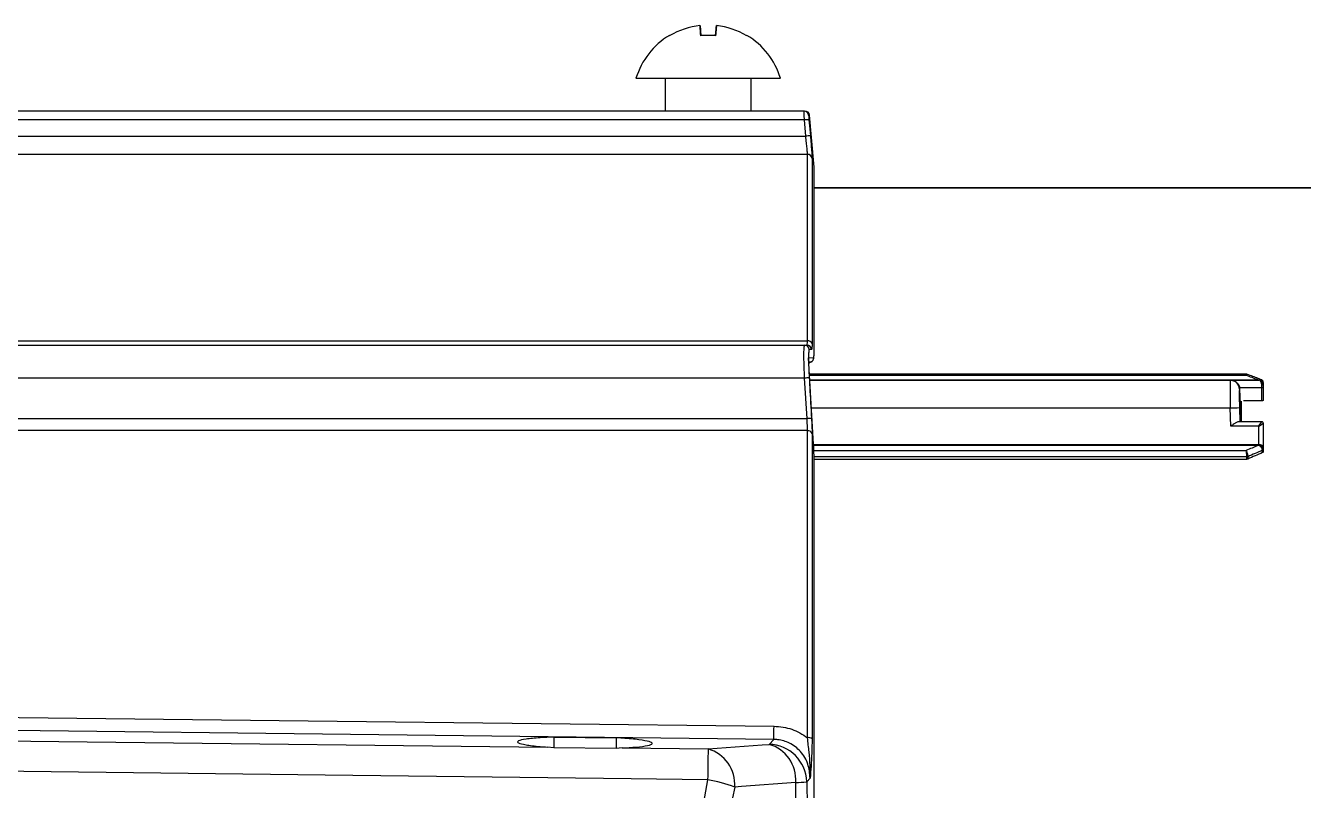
# Model space of a CAD drawing. Extents: x 8 to 113, y 1 to 87.
# Drawn here: x 22.135 to 26.31, y 37.399 to 39.897 of the extents above; entities that cross this region are included whole.
import ezdxf

# ---------------------------------------------------------------- set-up
doc = ezdxf.new("R2010")
doc.units = 0
doc.header["$MEASUREMENT"] = 0
doc.layers.add('OBJECT', color=7, linetype='CONTINUOUS')

msp = doc.modelspace()

# ---------------------------------------------------------------- linework, layer by layer
at = {"layer": 'OBJECT'}
for p, q in [((24.3384, 39.8968), (24.3408, 39.8638)), ((24.3408, 39.8638), (24.3384, 39.8967)), ((24.3895, 39.8638), (24.3919, 39.8968)), ((24.3919, 39.8967), (24.3895, 39.8638)), ((24.2394, 39.8638), (24.2394, 39.8638)), ((24.3408, 39.8638), (24.3408, 39.8638)), ((24.3895, 39.8638), (24.3895, 39.8638)), ((24.4909, 39.8638), (24.4909, 39.8638)), ((24.2247, 39.7246), (24.2247, 39.6177)), ((24.5057, 39.6177), (24.5057, 39.7246)), ((24.6785, 39.6177), (20.2536, 39.6177)), ((24.6796, 39.5885), (20.3809, 39.5885)), ((24.6841, 39.5356), (24.6796, 39.5885)), ((24.711, 39.434), (24.6962, 39.6041)), ((20.4706, 39.5356), (24.6841, 39.5356)), ((24.6895, 39.4763), (20.4706, 39.4763)), ((24.6895, 38.8677), (24.6895, 39.4763)), ((24.7045, 39.4628), (24.7045, 38.8574)), ((24.711, 38.8297), (24.711, 39.434)), ((24.7111, 38.8287), (24.7111, 39.4327)), ((27.2832, 39.3671), (24.7111, 39.3671)), ((24.7111, 39.3671), (27.2832, 39.3671)), ((20.6255, 38.8527), (24.6804, 38.8527)), ((20.7706, 38.8677), (24.6895, 38.8677)), ((24.6804, 38.8527), (24.6879, 38.8527)), ((24.6932, 38.8121), (24.7096, 38.8126)), ((24.7097, 38.5296), (24.6932, 38.8121)), ((24.6942, 38.7946), (24.7016, 38.7983)), ((26.1248, 38.7583), (24.6964, 38.7583)), ((26.123, 38.7546), (24.6966, 38.7546)), ((24.6803, 38.7456), (20.6215, 38.7456)), ((24.688, 38.6132), (24.6803, 38.7456)), ((24.6974, 38.7398), (26.1614, 38.7398)), ((26.1614, 38.7385), (24.6975, 38.7385)), ((24.6975, 38.7384), (26.0712, 38.7384)), ((26.0712, 38.7384), (26.0727, 38.7385)), ((26.0727, 38.7385), (26.164, 38.7385)), ((26.1025, 38.7092), (26.1012, 38.7091)), ((26.174, 38.7138), (26.1019, 38.7138)), ((26.107, 38.6086), (26.1025, 38.7092)), ((26.1614, 38.7385), (26.1614, 38.7398)), ((26.1614, 38.7398), (26.1638, 38.7396)), ((26.164, 38.7385), (26.1614, 38.7385)), ((26.164, 38.7385), (26.164, 38.7385)), ((26.1659, 38.7384), (26.164, 38.7385)), ((26.174, 38.7138), (26.174, 38.7235)), ((26.174, 38.671), (26.174, 38.7138)), ((26.179, 38.7322), (26.179, 38.732)), ((26.179, 38.7314), (26.179, 38.732)), ((26.179, 38.7314), (26.179, 38.7235)), ((26.179, 38.7235), (26.179, 38.717)), ((26.179, 38.7235), (26.179, 38.7235)), ((26.179, 38.717), (26.179, 38.6744)), ((26.174, 38.671), (26.1139, 38.671)), ((24.7028, 38.6483), (26.0712, 38.6483)), ((26.0727, 38.5883), (26.0712, 38.6483)), ((26.1012, 38.6491), (26.1023, 38.6033)), ((20.7706, 38.6132), (24.688, 38.6132)), ((26.164, 38.5883), (26.0727, 38.5883)), ((26.174, 38.6033), (26.0982, 38.6033)), ((26.164, 38.5289), (26.164, 38.5883)), ((26.179, 38.5983), (26.179, 38.5214)), ((24.6895, 38.574), (20.7706, 38.574)), ((24.6895, 37.5714), (24.6895, 38.574)), ((24.7045, 38.5651), (24.7045, 37.5676)), ((24.7097, 38.529), (26.1614, 38.529)), ((26.1614, 38.5257), (24.7099, 38.5257)), ((24.7106, 38.5089), (26.123, 38.5089)), ((26.1614, 38.529), (26.164, 38.5289)), ((26.1614, 38.529), (26.1614, 38.5257)), ((26.1638, 38.5258), (26.1614, 38.5257)), ((26.164, 38.5289), (26.1659, 38.5289)), ((26.1765, 38.5095), (26.1765, 38.5098)), ((26.1765, 38.5022), (26.1765, 38.5095)), ((26.179, 38.5214), (26.179, 38.5125)), ((26.179, 38.5131), (26.179, 38.5125)), ((26.179, 38.5125), (26.179, 38.5055)), ((26.1257, 38.4884), (24.711, 38.4884)), ((24.711, 36.8377), (24.711, 38.4851)), ((24.7111, 36.8376), (24.7111, 38.4843)), ((24.7111, 38.4806), (26.1257, 38.4806)), ((26.1257, 38.4884), (26.1257, 38.4884)), ((26.1257, 38.4806), (26.1257, 38.4884)), ((26.1282, 38.489), (26.1282, 38.4889)), ((26.1282, 38.4889), (26.1282, 38.4811)), ((23.8608, 37.5388), (23.8401, 37.5407)), ((23.8605, 37.5735), (23.8608, 37.5388)), ((23.8605, 37.5735), (24.0644, 37.5711)), ((24.0641, 37.5365), (23.8608, 37.5388)), ((24.0644, 37.5711), (24.0641, 37.5365)), ((24.5641, 37.5497), (24.5794, 37.5656)), ((24.0838, 37.5379), (24.0641, 37.5365)), ((24.0838, 37.5379), (24.3648, 37.5346)), ((24.6573, 36.8377), (24.6511, 37.4252)), ((24.6983, 37.4392), (24.6872, 37.4275))]:
    msp.add_line(p, q, dxfattribs=at)
at = {"layer": 'OBJECT', "flags": 128}
for points in [[(24.3384, 39.8968), (24.3385, 39.895), (24.3387, 39.8925), (24.3389, 39.8894), (24.3392, 39.8856), (24.3395, 39.8811), (24.3399, 39.876), (24.3404, 39.8702), (24.3408, 39.8638)], [(24.3408, 39.8638), (24.3404, 39.8702), (24.3399, 39.8759), (24.3395, 39.8811), (24.3392, 39.8855), (24.3389, 39.8894), (24.3387, 39.8925), (24.3385, 39.895), (24.3384, 39.8967)], [(24.3895, 39.8638), (24.39, 39.8702), (24.3904, 39.876), (24.3908, 39.8811), (24.3911, 39.8856), (24.3914, 39.8894), (24.3916, 39.8925), (24.3918, 39.895), (24.3919, 39.8968)], [(24.3919, 39.8967), (24.3918, 39.895), (24.3916, 39.8925), (24.3914, 39.8894), (24.3911, 39.8855), (24.3908, 39.8811), (24.3904, 39.8759), (24.39, 39.8702), (24.3895, 39.8638)], [(24.2394, 39.8638), (24.2391, 39.8642), (24.2388, 39.8645), (24.2387, 39.8647), (24.2387, 39.8648), (24.2387, 39.8647), (24.2388, 39.8645), (24.2391, 39.8642), (24.2394, 39.8638)], [(24.4909, 39.8638), (24.4912, 39.8642), (24.4915, 39.8645), (24.4916, 39.8647), (24.4916, 39.8648), (24.4916, 39.8647), (24.4915, 39.8645), (24.4912, 39.8642), (24.4909, 39.8638)], [(24.1292, 39.7247), (24.131, 39.7247), (24.1457, 39.7247), (24.1742, 39.7247), (24.2147, 39.7246), (24.2647, 39.7246), (24.3209, 39.7246), (24.38, 39.7246), (24.4381, 39.7246), (24.4916, 39.7246), (24.5372, 39.7247), (24.572, 39.7247), (24.5937, 39.7247), (24.6012, 39.7247), (24.6012, 39.7247)], [(24.6945, 39.5894), (24.6971, 39.5595), (24.6991, 39.5365)], [(26.179, 38.717), (26.1789, 38.7164), (26.1786, 38.7158), (26.1782, 38.7152), (26.1775, 38.7148), (26.1768, 38.7144), (26.1759, 38.7141), (26.175, 38.7139), (26.174, 38.7138)], [(26.164, 38.5289), (26.164, 38.5285), (26.164, 38.5281), (26.1639, 38.5277), (26.1639, 38.5273), (26.1639, 38.5269), (26.1639, 38.5265), (26.1638, 38.5262), (26.1638, 38.5258)], [(20.4706, 37.6565), (20.5779, 37.6552), (21.0739, 37.6495), (23.0578, 37.6267), (24.5802, 37.6092)], [(24.5794, 37.5656), (23.2885, 37.5808), (21.9975, 37.596), (20.4699, 37.6139)], [(20.5978, 37.5784), (21.0449, 37.5732), (22.3359, 37.5582), (23.8401, 37.5407)], [(24.3648, 37.5346), (24.5413, 37.548), (24.5641, 37.5497)], [(24.3634, 37.4342), (24.1134, 37.4372), (23.1135, 37.4493), (19.6219, 37.4916)], [(24.6511, 37.4252), (24.4745, 37.4118), (24.4518, 37.4101)]]:
    msp.add_lwpolyline(points, dxfattribs=at)
at = {"layer": 'OBJECT'}
for centre, radius, start, end in [((24.3651, 39.6513), 0.2469, 96.2166, 120.6029), ((24.3652, 39.6512), 0.247, 59.3975, 83.7831), ((24.3652, 39.653), 0.2466, 120.8571, 163.1157), ((24.3652, 39.5556), 0.3092, 85.4883, 94.5117), ((24.3652, 39.5554), 0.3093, 85.4894, 94.5106), ((24.3652, 39.653), 0.2466, 16.8843, 59.1429), ((24.6785, 39.6027), 0.015, 4.9402, 89.999), ((24.6959, 39.4413), 0.1481, 90.5466, 96.3394), ((24.6812, 39.6027), 0.015, 5.5299, 90), ((24.7005, 39.3882), 0.1483, 90.5466, 96.3338), ((24.6896, 39.4614), 0.0149, 5.5521, 90.4359), ((24.6961, 39.4327), 0.015, 0, 5), ((24.6804, 38.8377), 0.015, 3.5554, 89.9522), ((24.6878, 38.8377), 0.015, 3.6722, 89.9567), ((24.6909, 38.8538), 0.014, 14.6539, 95.7895), ((24.6947, 38.8116), 0.015, 297.4162, 3.8067), ((24.6983, 38.4985), 0.2478, 90.722, 94.1811), ((26.0712, 38.7084), 0.03, 1.4049, 89.9903), ((26.1665, 38.7395), 0.00271, 177.3106, 200.6443), ((26.1653, 38.7332), 0.00619, 80.1546, 84.8948), ((26.1638, 38.7368), 0.00442, 35.3171, 46.6072), ((26.1752, 39.8322), 1.1087, 269.9381, 270.1964), ((25.9079, 45.5547), 6.9083, 271.35405, 271.6028), ((24.7055, 38.3654), 0.2484, 90.593, 94.0428), ((26.174, 38.5983), 0.005, 359.9916, 90.0051), ((24.6914, 38.5602), 0.0139, 20.5772, 97.9217), ((26.166, 38.5171), 0.00889, 87.9679, 91.2373), ((26.1797, 38.5155), 0.0159, 140.6334, 143.9963), ((26.1752, 38.5134), 0.0038, 289.8675, 354.8648), ((26.1755, 38.5129), 0.00355, 286.9649, 354.6458), ((26.1256, 38.4951), 0.00669, 270.4577, 292.4388), ((26.1257, 38.495), 0.00665, 269.7191, 291.7685), ((21.1766, 37.6426), 3.4038, 358.7043, 359.4386), ((24.5313, 37.4342), 0.1201, 355.7129, 74.1488), ((24.5616, 37.4241), 0.1256, 1.542, 88.8705), ((24.6926, 37.5522), 0.0194, 52.305, 99.0485), ((37.0924, 37.3037), 12.7297, 178.96086, 179.4128), ((24.332, 37.419), 0.1201, 355.7129, 74.1488), ((24.2724, 36.9266), 0.5157, 69.6411, 79.8339), ((24.644, 37.8209), 0.3957, 271.0193, 276.2635), ((27.4641, 36.8177), 3.07, 168.8753, 179.6267)]:
    msp.add_arc(centre, radius, start, end, dxfattribs=at)
for centre, major_axis, ratio, start_param, end_param in [((26.4218, 36.8172), (4.3756, -2.0931), 0.342761, 1.792079, 1.800749), ((26.0727, 38.6484), (-0.0015, 0.09), 0.016476, 0.000876, 1.571672), ((26.1026, 38.6491), (-0.0015, 0.06), 0.024706, 0.000537, 1.571333), ((26.0725, 38.7085), (0.0222, -0.0206), 0.979449, 0.784707, 0.939596), ((26.164, 38.7235), (0, 0.015), 0.666666, 4.710325, 6.281121), ((26.164, 38.7235), (0.0106, -0.0106), 0.999236, 0.784777, 2.355573), ((26.1961, 36.8172), (-0.0631, 2.55), 0.024657, 0.756928, 0.794814), ((26.164, 38.5883), (0.01, 0.015), 0.000529, 4.711595, 6.282391), ((26.164, 38.5883), (0.015, 0.01), 0.000794, 4.71186, 6.282656), ((26.4218, 36.8172), (4.3756, 2.0931), 0.342761, 1.467042, 1.475711), ((26.4293, 36.808), (4.3769, 2.0783), 0.341503, 1.467083, 1.477994), ((26.4518, 36.8172), (4.3598, 2.0702), 0.341503, 1.472407, 1.483368), ((27.3757, 36.8177), (0, 3.195), 0.960876, 1.376633, 1.564537)]:
    msp.add_ellipse(centre, major_axis=major_axis, ratio=ratio, start_param=start_param, end_param=end_param, dxfattribs=at)
for points, knots in [([(24.6796, 39.5885), (24.6794, 39.5919), (24.6791, 39.5986), (24.6788, 39.6075), (24.6786, 39.614), (24.6785, 39.6173), (24.6785, 39.6176), (24.6785, 39.6177)], [0, 0, 0, 0, 0.218544, 0.437092, 0.65551, 0.873728, 1, 1, 1, 1]), ([(24.6934, 39.604), (24.6934, 39.6039), (24.6934, 39.6035), (24.6936, 39.6009), (24.6939, 39.5972), (24.6942, 39.5931), (24.6944, 39.5904), (24.6945, 39.5894)], [0, 0, 0, 0, 0.217388, 0.434771, 0.652345, 0.870525, 1, 1, 1, 1]), ([(24.6953, 39.604), (24.6955, 39.604), (24.696, 39.604), (24.6943, 39.604), (24.6934, 39.604)], [0, 0, 0, 0, 0.509002, 1, 1, 1, 1]), ([(24.6895, 39.4763), (24.6895, 39.4782), (24.6893, 39.4821), (24.6881, 39.4959), (24.6864, 39.5141), (24.6849, 39.5283), (24.6841, 39.5356)], [0, 0, 0, 0, 0.2465, 0.492976, 0.740148, 1, 1, 1, 1]), ([(24.6991, 39.5365), (24.6998, 39.5278), (24.7013, 39.5105), (24.703, 39.4879), (24.7042, 39.4703), (24.7044, 39.4653), (24.7045, 39.4628)], [0, 0, 0, 0, 0.249056, 0.498133, 0.746674, 1, 1, 1, 1]), ([(24.6803, 38.7456), (24.6797, 38.7578), (24.6786, 38.7823), (24.6779, 38.8146), (24.6781, 38.8387), (24.6791, 38.8511), (24.68, 38.8523), (24.6804, 38.8527)], [0, 0, 0, 0, 0.216844, 0.433701, 0.650256, 0.866699, 1, 1, 1, 1]), ([(24.6879, 38.8527), (24.6883, 38.8533), (24.6893, 38.8546), (24.6894, 38.8632), (24.6895, 38.8677)], [0, 0, 0, 0, 0.473398, 1, 1, 1, 1]), ([(24.6953, 38.8387), (24.6947, 38.8376), (24.6936, 38.8356), (24.6929, 38.8194), (24.693, 38.7956), (24.6939, 38.7697), (24.6949, 38.7527), (24.6952, 38.7463)], [0, 0, 0, 0, 0.216835, 0.433686, 0.650167, 0.866491, 1, 1, 1, 1]), ([(24.7028, 38.8387), (24.7022, 38.8387), (24.6998, 38.8387), (24.6972, 38.8387), (24.6953, 38.8387)], [0, 0, 0, 0, 0.237767, 1, 1, 1, 1]), ([(24.7045, 38.8574), (24.7044, 38.8522), (24.7043, 38.8414), (24.7033, 38.8396), (24.7028, 38.8387)], [0, 0, 0, 0, 0.473444, 1, 1, 1, 1]), ([(24.7028, 38.7991), (24.7035, 38.7995), (24.7053, 38.8006), (24.7073, 38.8031), (24.7088, 38.8059), (24.7097, 38.8084), (24.7104, 38.8115), (24.711, 38.8176), (24.711, 38.8268), (24.7111, 38.8335)], [0, 0, 0, 0, 0.038377, 0.104776, 0.165151, 0.225298, 0.307657, 0.496494, 1, 1, 1, 1]), ([(24.7016, 38.7983), (24.6995, 38.7982), (24.697, 38.7981), (24.6944, 38.7981), (24.694, 38.7981)], [0, 0, 0, 0, 0.845701, 1, 1, 1, 1]), ([(24.7096, 38.8126), (24.71, 38.8135), (24.7108, 38.8153), (24.711, 38.8239), (24.711, 38.8291), (24.711, 38.8297)], [0, 0, 0, 0, 0.489871, 0.942612, 1, 1, 1, 1]), ([(26.123, 38.7546), (26.123, 38.7546), (26.1232, 38.7552), (26.1236, 38.7566), (26.1243, 38.7581), (26.1246, 38.7581), (26.1248, 38.7581)], [0, 0, 0, 0, 0.019683, 0.233952, 0.703452, 1, 1, 1, 1]), ([(26.1267, 38.7578), (26.1263, 38.7579), (26.1255, 38.758), (26.1242, 38.7565), (26.1233, 38.7551), (26.123, 38.7546), (26.123, 38.7546)], [0, 0, 0, 0, 0.361805, 0.787765, 0.982105, 1, 1, 1, 1]), ([(26.1267, 38.7579), (26.1261, 38.7582), (26.1254, 38.7584), (26.1247, 38.7583), (26.1247, 38.7583)], [0, 0, 0, 0, 0.977678, 1, 1, 1, 1]), ([(26.1729, 38.7402), (26.1694, 38.7416), (26.154, 38.7475), (26.1386, 38.7534), (26.1267, 38.7579)], [0, 0, 0, 0, 0.226768, 1, 1, 1, 1]), ([(24.6952, 38.7463), (24.6958, 38.7363), (24.6984, 38.6921), (24.7009, 38.648), (24.7029, 38.6138)], [0, 0, 0, 0, 0.226062, 1, 1, 1, 1]), ([(26.0727, 38.7385), (26.0727, 38.7385), (26.0763, 38.7385), (26.0829, 38.7372), (26.0908, 38.7326), (26.096, 38.7272), (26.0991, 38.7223), (26.101, 38.7178), (26.1016, 38.7151), (26.1019, 38.7138)], [0, 0, 0, 0, 0.004726, 0.291699, 0.519014, 0.681363, 0.790146, 0.895019, 1, 1, 1, 1]), ([(26.1638, 38.7396), (26.1645, 38.7396), (26.1651, 38.7395), (26.1658, 38.7394), (26.1658, 38.7394)], [0, 0, 0, 0, 0.973019, 1, 1, 1, 1]), ([(26.1658, 38.7394), (26.1659, 38.7395), (26.166, 38.7397), (26.1665, 38.7399), (26.1668, 38.74), (26.1669, 38.74)], [0, 0, 0, 0, 0.264464, 0.86603, 1, 1, 1, 1]), ([(26.1659, 38.7384), (26.1659, 38.7384), (26.1658, 38.7384), (26.1658, 38.7386), (26.1658, 38.7391), (26.1658, 38.7394)], [0, 0, 0, 0, 0.127334, 0.466784, 1, 1, 1, 1]), ([(26.1663, 38.7393), (26.1662, 38.739), (26.1661, 38.7386), (26.166, 38.7384), (26.1659, 38.7384), (26.1659, 38.7384)], [0, 0, 0, 0, 0.531763, 0.875867, 1, 1, 1, 1]), ([(26.1674, 38.7394), (26.1673, 38.7394), (26.1671, 38.7394), (26.1668, 38.7394), (26.1666, 38.7394), (26.1665, 38.7394), (26.1664, 38.7394), (26.1663, 38.7393), (26.1663, 38.7393), (26.1663, 38.7393), (26.1663, 38.7393)], [0, 0, 0, 0, 0.330544, 0.552381, 0.701728, 0.802975, 0.904005, 0.945448, 0.979445, 1, 1, 1, 1]), ([(26.1669, 38.74), (26.1684, 38.7404), (26.1707, 38.741), (26.1723, 38.7403), (26.1728, 38.74)], [0, 0, 0, 0, 0.672939, 1, 1, 1, 1]), ([(26.1674, 38.7394), (26.1686, 38.739), (26.1713, 38.7381), (26.1748, 38.7352), (26.1777, 38.731), (26.1788, 38.7269), (26.179, 38.7244), (26.179, 38.7236), (26.179, 38.7235)], [0, 0, 0, 0, 0.174003, 0.393152, 0.63005, 0.892567, 0.989995, 1, 1, 1, 1]), ([(26.179, 38.732), (26.1787, 38.7331), (26.1783, 38.7354), (26.1757, 38.7379), (26.1721, 38.7394), (26.169, 38.7394), (26.1674, 38.7394)], [0, 0, 0, 0, 0.242438, 0.48457, 0.734509, 1, 1, 1, 1]), ([(26.1788, 38.7322), (26.1788, 38.7328), (26.1788, 38.7346), (26.1772, 38.7373), (26.175, 38.7395), (26.1733, 38.74), (26.1728, 38.7401)], [0, 0, 0, 0, 0.15579, 0.497585, 0.844768, 1, 1, 1, 1]), ([(26.179, 38.6744), (26.1789, 38.674), (26.1788, 38.6733), (26.178, 38.6722), (26.1767, 38.6715), (26.1753, 38.671), (26.1744, 38.671), (26.174, 38.671)], [0, 0, 0, 0, 0.2151321, 0.4302505, 0.6452442, 0.8599419, 1, 1, 1, 1]), ([(24.6895, 38.574), (24.6895, 38.5797), (24.6893, 38.5915), (24.6884, 38.6058), (24.688, 38.6132)], [0, 0, 0, 0, 0.486978, 1, 1, 1, 1]), ([(24.7029, 38.6138), (24.7033, 38.6051), (24.7043, 38.5873), (24.7044, 38.5726), (24.7045, 38.5651)], [0, 0, 0, 0, 0.488653, 1, 1, 1, 1]), ([(26.0982, 38.6032), (26.0976, 38.6032), (26.0957, 38.6031), (26.0908, 38.6007), (26.0829, 38.5957), (26.0763, 38.5909), (26.0727, 38.5883), (26.0727, 38.5883)], [0, 0, 0, 0, 0.101375, 0.315487, 0.61529, 0.993765, 1, 1, 1, 1]), ([(24.711, 38.4851), (24.711, 38.4917), (24.7109, 38.5051), (24.7101, 38.5213), (24.7097, 38.5296)], [0, 0, 0, 0, 0.491582, 1, 1, 1, 1]), ([(26.123, 38.5089), (26.123, 38.5089), (26.1233, 38.5083), (26.1242, 38.5063), (26.1256, 38.5026), (26.1269, 38.4976), (26.1279, 38.4928), (26.1281, 38.4902), (26.1282, 38.489)], [0, 0, 0, 0, 0.00946, 0.112281, 0.337633, 0.559589, 0.779763, 1, 1, 1, 1]), ([(26.1257, 38.4884), (26.1256, 38.4897), (26.1256, 38.4923), (26.125, 38.4973), (26.1243, 38.5023), (26.1236, 38.5062), (26.1232, 38.5082), (26.123, 38.5089), (26.123, 38.5089)], [0, 0, 0, 0, 0.2202414, 0.4404072, 0.6623728, 0.8877169, 0.9905468, 1, 1, 1, 1]), ([(26.1658, 38.526), (26.1658, 38.526), (26.1651, 38.5259), (26.1645, 38.5259), (26.1638, 38.5258)], [0, 0, 0, 0, 0.026966, 1, 1, 1, 1]), ([(26.1658, 38.526), (26.1658, 38.5265), (26.1658, 38.5273), (26.1658, 38.5283), (26.1659, 38.5288), (26.1659, 38.5289)], [0, 0, 0, 0, 0.533246, 0.872741, 1, 1, 1, 1]), ([(26.1669, 38.5248), (26.1666, 38.525), (26.1663, 38.5253), (26.1659, 38.5257), (26.1658, 38.5259), (26.1658, 38.526)], [0, 0, 0, 0, 0.506974, 0.825346, 1, 1, 1, 1]), ([(26.1659, 38.5289), (26.1668, 38.5289), (26.1692, 38.5286), (26.1727, 38.5277), (26.1761, 38.5261), (26.1784, 38.5239), (26.179, 38.5223), (26.179, 38.5214), (26.179, 38.5214)], [0, 0, 0, 0, 0.116665, 0.314983, 0.524427, 0.7552, 0.990669, 1, 1, 1, 1]), ([(26.1659, 38.5289), (26.1659, 38.5288), (26.166, 38.5283), (26.1661, 38.5273), (26.1662, 38.5265), (26.1663, 38.526)], [0, 0, 0, 0, 0.124134, 0.46822, 1, 1, 1, 1]), ([(26.1663, 38.526), (26.1663, 38.526), (26.1663, 38.526), (26.1664, 38.5259), (26.1666, 38.5258), (26.167, 38.5257), (26.1673, 38.5256), (26.1674, 38.5256)], [0, 0, 0, 0, 0.032737, 0.074902, 0.183378, 0.638305, 1, 1, 1, 1]), ([(26.1765, 38.5098), (26.1763, 38.511), (26.1759, 38.5134), (26.1738, 38.5174), (26.1707, 38.5215), (26.1682, 38.5237), (26.1669, 38.5248)], [0, 0, 0, 0, 0.242441, 0.484604, 0.734567, 1, 1, 1, 1]), ([(26.1674, 38.5256), (26.1692, 38.5246), (26.1727, 38.5228), (26.1766, 38.519), (26.1786, 38.5156), (26.1789, 38.5137), (26.179, 38.5131)], [0, 0, 0, 0, 0.303884, 0.58579, 0.849412, 1, 1, 1, 1]), ([(26.179, 38.5214), (26.179, 38.5214), (26.179, 38.5216), (26.1788, 38.5223), (26.1777, 38.5234), (26.1748, 38.5245), (26.1713, 38.5252), (26.1686, 38.5255), (26.1674, 38.5256)], [0, 0, 0, 0, 0.010001, 0.107431, 0.369952, 0.606845, 0.825999, 1, 1, 1, 1]), ([(26.179, 38.5055), (26.1789, 38.505), (26.1788, 38.5042), (26.178, 38.503), (26.177, 38.5025), (26.1765, 38.5022)], [0, 0, 0, 0, 0.322926, 0.645796, 1, 1, 1, 1]), ([(26.1282, 38.4811), (26.1277, 38.4809), (26.1269, 38.4807), (26.126, 38.4806), (26.1257, 38.4806)], [0, 0, 0, 0, 0.642049, 1, 1, 1, 1]), ([(24.5802, 37.6092), (24.6003, 37.6073), (24.64, 37.6035), (24.6731, 37.5821), (24.6895, 37.5714)], [0, 0, 0, 0, 0.505217, 1, 1, 1, 1]), ([(23.8605, 37.5735), (23.8453, 37.5728), (23.8091, 37.5713), (23.7668, 37.567), (23.7416, 37.5612), (23.7414, 37.5546), (23.7663, 37.5481), (23.8038, 37.5434), (23.8319, 37.5413), (23.8401, 37.5407)], [0, 0, 0, 0, 0.117568, 0.279861, 0.442586, 0.605907, 0.769589, 0.933238, 1, 1, 1, 1]), ([(24.0838, 37.5379), (24.0997, 37.5388), (24.135, 37.5408), (24.1708, 37.5457), (24.1863, 37.552), (24.1763, 37.5586), (24.1421, 37.5649), (24.0999, 37.569), (24.0714, 37.5707), (24.0644, 37.5711)], [0, 0, 0, 0, 0.1323065, 0.2945263, 0.4572118, 0.6204257, 0.783854, 0.9470851, 1, 1, 1, 1]), ([(24.6983, 37.4392), (24.6969, 37.4549), (24.6942, 37.4864), (24.6695, 37.5272), (24.6339, 37.5548), (24.6014, 37.5647), (24.5838, 37.5654), (24.5794, 37.5656)], [0, 0, 0, 0, 0.251339, 0.503314, 0.735357, 0.935196, 1, 1, 1, 1]), ([(24.6983, 37.4392), (24.6983, 37.4393), (24.6999, 37.4668), (24.6972, 37.5058), (24.6914, 37.5555), (24.6895, 37.5714)], [0, 0, 0, 0, 0.00294, 0.680839, 1, 1, 1, 1]), ([(24.7045, 37.5676), (24.7043, 37.552), (24.7039, 37.5183), (24.7014, 37.4773), (24.6994, 37.452), (24.6983, 37.4393), (24.6983, 37.4392)], [0, 0, 0, 0, 0.298756, 0.643488, 0.99732, 1, 1, 1, 1]), ([(24.6872, 37.4275), (24.688, 37.3844), (24.6918, 37.1879), (24.6927, 36.9912), (24.6934, 36.8377)], [0, 0, 0, 0, 0.2192209, 1, 1, 1, 1])]:
    msp.add_open_spline(points, degree=3, knots=knots, dxfattribs=at)

doc.saveas('drawing.dxf')
